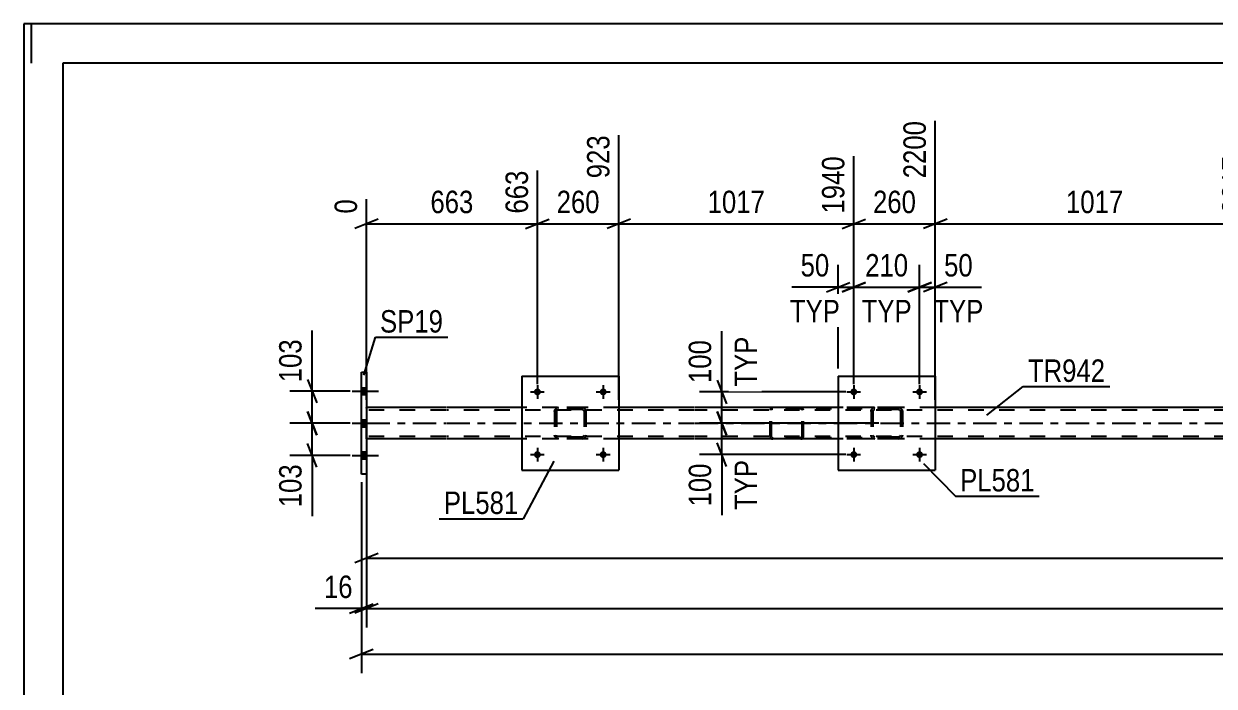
# Model space of a CAD drawing. Header units: millimetres. Extents: x 0 to 841, y 0 to 594.
# Drawn here: x 0 to 151.9, y 509.5 to 594 of the extents above; entities that cross this region are included whole.
import ezdxf

# ---------------------------------------------------------------- set-up
doc = ezdxf.new("R2010")
doc.units = ezdxf.units.MM
doc.linetypes.add('DXK_LINE_DOT2', pattern=[3.9198, 1.9599, -1.9599])
doc.linetypes.add('DXK_LINE_DOT3', pattern=[5.9187, 2.979, -0.9799, 0.9799, -0.9799])
doc.styles.add('Arial Narrow', font='ARIALN.TTF', dxfattribs={"height": 0.2})

# ---------------------------------------------------------------- blocks, each defined once
blk = doc.blocks.new('Unknown-103641004-1133')
at = {"color": 5, "linetype": 'Continuous'}
for p, q in [((841, 594), (0, 594)), ((0, 594), (0, 0)), ((1, 589), (1, 594)), ((836, 589), (5, 589)), ((5, 589), (5, 5))]:
    blk.add_line(p, q, dxfattribs=at)
blk = doc.blocks.new('Bolt-103641004-5408 - 5352')
at = {"linetype": 'Continuous'}
for points in [[(65.99, 547.05, -1), (65.11, 547.05, -1)], [(74.39, 547.05, -1), (73.51, 547.05, -1)]]:
    blk.add_hatch(color=1, dxfattribs=at).paths.add_polyline_path(points)
at = {"color": 1, "linetype": 'Continuous'}
for p, q in [((64.67, 547.05), (66.43, 547.05)), ((65.55, 547.93), (65.55, 546.17)), ((73.07, 547.05), (74.83, 547.05)), ((73.95, 547.93), (73.95, 546.17))]:
    blk.add_line(p, q, dxfattribs=at)
blk = doc.blocks.new('Bolt-103641004-5409 - 5352')
at = {"linetype": 'Continuous'}
for points in [[(65.99, 539.05, -1), (65.11, 539.05, -1)], [(74.39, 539.05, -1), (73.51, 539.05, -1)]]:
    blk.add_hatch(color=1, dxfattribs=at).paths.add_polyline_path(points)
at = {"color": 1, "linetype": 'Continuous'}
for p, q in [((65.55, 539.93), (65.55, 538.17)), ((73.95, 539.93), (73.95, 538.17)), ((64.67, 539.05), (66.43, 539.05)), ((73.07, 539.05), (74.83, 539.05))]:
    blk.add_line(p, q, dxfattribs=at)
blk = doc.blocks.new('Bolt-103641004-5410 - 5352')
at = {"linetype": 'Continuous'}
for points in [[(106.37, 547.05, -1), (105.49, 547.05, -1)], [(114.77, 547.05, -1), (113.89, 547.05, -1)]]:
    blk.add_hatch(color=1, dxfattribs=at).paths.add_polyline_path(points)
at = {"color": 1, "linetype": 'Continuous'}
for p, q in [((105.05, 547.05), (106.81, 547.05)), ((105.93, 547.93), (105.93, 546.17)), ((113.45, 547.05), (115.21, 547.05)), ((114.33, 547.93), (114.33, 546.17))]:
    blk.add_line(p, q, dxfattribs=at)
blk = doc.blocks.new('Bolt-103641004-5411 - 5352')
at = {"linetype": 'Continuous'}
for points in [[(106.37, 539.05, -1), (105.49, 539.05, -1)], [(114.77, 539.05, -1), (113.89, 539.05, -1)]]:
    blk.add_hatch(color=1, dxfattribs=at).paths.add_polyline_path(points)
at = {"color": 1, "linetype": 'Continuous'}
for p, q in [((105.93, 539.93), (105.93, 538.17)), ((114.33, 539.93), (114.33, 538.17)), ((105.05, 539.05), (106.81, 539.05)), ((113.45, 539.05), (115.21, 539.05))]:
    blk.add_line(p, q, dxfattribs=at)
blk = doc.blocks.new('Part-103641004-5440 - 5352')
at = {"color": 2, "linetype": 'Continuous'}
for p, q in [((63.55, 549.05), (63.55, 537.05)), ((63.55, 549.05), (75.95, 549.05)), ((75.95, 549.05), (75.95, 537.05)), ((63.55, 537.05), (75.95, 537.05))]:
    blk.add_line(p, q, dxfattribs=at)
blk = doc.blocks.new('Part-103641004-5441 - 5352')
at = {"color": 7, "linetype": 'DXK_LINE_DOT2'}
for p, q in [((67.75, 544.57), (67.79, 544.75)), ((67.79, 544.75), (67.75, 544.57)), ((67.75, 544.57), (67.75, 541.53)), ((67.99, 544.57), (68.01, 544.66)), ((67.99, 544.57), (67.99, 541.53)), ((68.01, 544.66), (68.06, 544.74)), ((68.05, 545.01), (68.23, 545.05)), ((68.23, 545.05), (68.05, 545.01)), ((68.06, 544.74), (68.14, 544.79)), ((68.14, 544.79), (68.23, 544.81)), ((71.27, 545.05), (68.23, 545.05)), ((71.27, 544.81), (68.23, 544.81)), ((71.27, 545.05), (71.45, 545.01)), ((71.45, 545.01), (71.27, 545.05)), ((71.27, 544.81), (71.36, 544.79)), ((71.36, 544.79), (71.44, 544.74)), ((71.44, 544.74), (71.49, 544.66)), ((71.49, 544.66), (71.51, 544.57)), ((71.51, 544.57), (71.51, 541.53)), ((71.71, 544.75), (71.75, 544.57)), ((71.75, 544.57), (71.71, 544.75)), ((71.75, 544.57), (71.75, 541.53)), ((67.79, 541.35), (67.75, 541.53)), ((67.75, 541.53), (67.79, 541.35)), ((68.01, 541.44), (67.99, 541.53)), ((68.06, 541.36), (68.01, 541.44)), ((68.23, 541.05), (68.05, 541.09)), ((68.05, 541.09), (68.23, 541.05)), ((68.14, 541.31), (68.06, 541.36)), ((68.23, 541.29), (68.14, 541.31)), ((71.27, 541.29), (68.23, 541.29)), ((71.27, 541.05), (68.23, 541.05)), ((71.36, 541.31), (71.27, 541.29)), ((71.45, 541.09), (71.27, 541.05)), ((71.27, 541.05), (71.45, 541.09)), ((71.44, 541.36), (71.36, 541.31)), ((71.49, 541.44), (71.44, 541.36)), ((71.51, 541.53), (71.49, 541.44)), ((71.75, 541.53), (71.71, 541.35)), ((71.71, 541.35), (71.75, 541.53))]:
    blk.add_line(p, q, dxfattribs=at)
at = {"color": 7, "linetype": 'DXK_LINE_DOT3'}
blk.add_line((69.75, 543.05), (69.75, 543.05), dxfattribs=at)
at = {"color": 7, "linetype": 'DXK_LINE_DOT2'}
for centre, start, end in [((68.23, 544.57), 112.5, 157.5), ((68.23, 544.57), 112.5, 157.5), ((71.27, 544.57), 22.5, 67.5), ((71.27, 544.57), 22.5, 67.5), ((68.23, 541.53), 202.5, 247.5), ((68.23, 541.53), 202.5, 247.5), ((71.27, 541.53), 292.5, 337.5), ((71.27, 541.53), 292.5, 337.5)]:
    blk.add_arc(centre, 0.48, start, end, dxfattribs=at)
blk = doc.blocks.new('Part-103641004-5446 - 5352')
at = {"color": 2, "linetype": 'Continuous'}
for p, q in [((103.93, 549.05), (103.93, 537.05)), ((103.93, 549.05), (116.33, 549.05)), ((116.33, 549.05), (116.33, 537.05)), ((103.93, 537.05), (116.33, 537.05))]:
    blk.add_line(p, q, dxfattribs=at)
blk = doc.blocks.new('Part-103641004-5447 - 5352')
at = {"color": 7, "linetype": 'DXK_LINE_DOT2'}
for p, q in [((108.13, 544.57), (108.17, 544.75)), ((108.17, 544.75), (108.13, 544.57)), ((108.13, 544.57), (108.13, 541.53)), ((108.37, 544.57), (108.39, 544.66)), ((108.37, 544.57), (108.37, 541.53)), ((108.39, 544.66), (108.44, 544.74)), ((108.43, 545.01), (108.61, 545.05)), ((108.61, 545.05), (108.43, 545.01)), ((108.44, 544.74), (108.52, 544.79)), ((108.52, 544.79), (108.61, 544.81)), ((111.65, 545.05), (108.61, 545.05)), ((111.65, 544.81), (108.61, 544.81)), ((111.65, 545.05), (111.83, 545.01)), ((111.83, 545.01), (111.65, 545.05)), ((111.65, 544.81), (111.74, 544.79)), ((111.74, 544.79), (111.82, 544.74)), ((111.82, 544.74), (111.87, 544.66)), ((111.87, 544.66), (111.89, 544.57)), ((111.89, 544.57), (111.89, 541.53)), ((112.09, 544.75), (112.13, 544.57)), ((112.13, 544.57), (112.09, 544.75)), ((112.13, 544.57), (112.13, 541.53)), ((108.17, 541.35), (108.13, 541.53)), ((108.13, 541.53), (108.17, 541.35)), ((108.39, 541.44), (108.37, 541.53)), ((108.44, 541.36), (108.39, 541.44)), ((108.61, 541.05), (108.43, 541.09)), ((108.43, 541.09), (108.61, 541.05)), ((108.52, 541.31), (108.44, 541.36)), ((108.61, 541.29), (108.52, 541.31)), ((111.65, 541.29), (108.61, 541.29)), ((111.65, 541.05), (108.61, 541.05)), ((111.74, 541.31), (111.65, 541.29)), ((111.83, 541.09), (111.65, 541.05)), ((111.65, 541.05), (111.83, 541.09)), ((111.82, 541.36), (111.74, 541.31)), ((111.87, 541.44), (111.82, 541.36)), ((111.89, 541.53), (111.87, 541.44)), ((112.13, 541.53), (112.09, 541.35)), ((112.09, 541.35), (112.13, 541.53))]:
    blk.add_line(p, q, dxfattribs=at)
at = {"color": 7, "linetype": 'DXK_LINE_DOT3'}
blk.add_line((110.13, 543.05), (110.13, 543.05), dxfattribs=at)
at = {"color": 7, "linetype": 'DXK_LINE_DOT2'}
for centre, start, end in [((108.61, 544.57), 112.5, 157.5), ((108.61, 544.57), 112.5, 157.5), ((111.65, 544.57), 22.5, 67.5), ((111.65, 544.57), 22.5, 67.5), ((108.61, 541.53), 202.5, 247.5), ((108.61, 541.53), 202.5, 247.5), ((111.65, 541.53), 292.5, 337.5), ((111.65, 541.53), 292.5, 337.5)]:
    blk.add_arc(centre, 0.48, start, end, dxfattribs=at)
blk = doc.blocks.new('Part-103641004-5547 - 5352')
at = {"color": 7, "linetype": 'DXK_LINE_DOT2'}
for p, q in [((95.28, 544.85), (95.25, 544.73)), ((95.25, 541.37), (95.25, 544.73)), ((95.42, 544.73), (95.43, 544.79)), ((95.42, 541.37), (95.42, 544.73)), ((95.43, 544.79), (95.47, 544.84)), ((95.59, 545.05), (95.46, 545.03)), ((95.47, 544.84), (95.53, 544.88)), ((95.53, 544.88), (95.59, 544.89)), ((110.92, 545.05), (95.59, 545.05)), ((110.92, 544.89), (95.59, 544.89)), ((99.3, 545.03), (99.17, 545.05)), ((99.17, 544.89), (99.23, 544.88)), ((99.23, 544.88), (99.26, 544.86)), ((99.26, 544.86), (99.29, 544.84)), ((99.29, 544.84), (99.32, 544.79)), ((99.32, 544.79), (99.34, 544.73)), ((99.34, 541.37), (99.34, 544.73)), ((99.51, 544.73), (99.48, 544.85)), ((99.51, 541.37), (99.51, 544.73)), ((95.25, 541.37), (95.28, 541.25)), ((95.43, 541.31), (95.42, 541.37)), ((95.47, 541.26), (95.43, 541.31)), ((95.46, 541.07), (95.59, 541.05)), ((95.47, 541.26), (95.5, 541.24)), ((95.5, 541.24), (95.53, 541.22)), ((95.53, 541.22), (95.59, 541.21)), ((110.92, 541.21), (95.59, 541.21)), ((110.92, 541.05), (95.59, 541.05)), ((99.23, 541.22), (99.17, 541.21)), ((99.17, 541.05), (99.3, 541.07)), ((99.29, 541.26), (99.23, 541.22)), ((99.32, 541.31), (99.29, 541.26)), ((99.34, 541.37), (99.32, 541.31)), ((99.48, 541.25), (99.51, 541.37))]:
    blk.add_line(p, q, dxfattribs=at)
for centre, start, end in [((95.58, 544.72), 110.7583, 155.68), ((99.18, 544.72), 24.32, 69.2417), ((95.58, 541.38), 204.32, 249.2417), ((99.18, 541.38), 290.7583, 335.68)]:
    blk.add_arc(centre, 0.331, start, end, dxfattribs=at)
blk = doc.blocks.new('Part-103641004-5552 - 5352')
at = {"color": 2, "linetype": 'Continuous'}
for p, q in [((43.09, 549.55), (43.73, 549.55)), ((43.09, 536.55), (43.09, 549.55)), ((43.73, 549.55), (43.73, 536.55)), ((43.73, 536.55), (43.09, 536.55))]:
    blk.add_line(p, q, dxfattribs=at)
blk = doc.blocks.new('Bolt-103641004-5601 - 5352')
at = {"linetype": 'Continuous'}
for points in [[(43.73, 546.71), (43.73, 547.59), (43.09, 547.59), (43.09, 546.71)], [(43.73, 546.71), (43.73, 547.59), (43.09, 547.59), (43.09, 546.71)], [(43.73, 546.71), (43.73, 547.59), (43.09, 547.59), (43.09, 546.71)], [(43.73, 542.61), (43.73, 543.49), (43.09, 543.49), (43.09, 542.61)], [(43.73, 542.61), (43.73, 543.49), (43.09, 543.49), (43.09, 542.61)], [(43.73, 538.51), (43.73, 539.39), (43.09, 539.39), (43.09, 538.51)], [(43.73, 538.51), (43.73, 539.39), (43.09, 539.39), (43.09, 538.51)], [(43.73, 538.51), (43.73, 539.39), (43.09, 539.39), (43.09, 538.51)]]:
    blk.add_hatch(color=1, dxfattribs=at).paths.add_polyline_path(points)
at = {"color": 1, "linetype": 'Continuous'}
for p, q in [((41.93, 547.15), (45.25, 547.15)), ((41.93, 547.15), (45.25, 547.15)), ((41.93, 547.15), (45.25, 547.15)), ((43.09, 547.59), (43.73, 547.59)), ((43.09, 547.59), (43.73, 547.59)), ((43.09, 547.59), (43.73, 547.59)), ((43.09, 546.71), (43.73, 546.71)), ((43.09, 546.71), (43.73, 546.71)), ((43.09, 546.71), (43.73, 546.71)), ((41.93, 543.05), (45.25, 543.05)), ((41.93, 543.05), (45.25, 543.05)), ((43.09, 543.49), (43.73, 543.49)), ((43.09, 543.49), (43.73, 543.49)), ((43.09, 542.61), (43.73, 542.61)), ((43.09, 542.61), (43.73, 542.61)), ((43.09, 539.39), (43.73, 539.39)), ((43.09, 539.39), (43.73, 539.39)), ((43.09, 539.39), (43.73, 539.39)), ((41.93, 538.95), (45.25, 538.95)), ((41.93, 538.95), (45.25, 538.95)), ((41.93, 538.95), (45.25, 538.95)), ((43.09, 538.51), (43.73, 538.51)), ((43.09, 538.51), (43.73, 538.51)), ((43.09, 538.51), (43.73, 538.51))]:
    blk.add_line(p, q, dxfattribs=at)
blk = doc.blocks.new('Part-103641004-5606 - 5352')
at = {"color": 2, "linetype": 'Continuous'}
for p, q in [((53.85, 545.05), (43.73, 545.05)), ((63.55, 545.05), (53.95, 545.05)), ((85.55, 545.05), (75.95, 545.05)), ((103.93, 545.05), (85.65, 545.05)), ((155.01, 545.05), (116.33, 545.05)), ((53.85, 541.05), (43.73, 541.05)), ((63.55, 541.05), (53.95, 541.05)), ((85.55, 541.05), (75.95, 541.05)), ((103.93, 541.05), (85.65, 541.05)), ((155.01, 541.05), (116.33, 541.05))]:
    blk.add_line(p, q, dxfattribs=at)
at = {"color": 7, "linetype": 'DXK_LINE_DOT2'}
for p, q in [((43.73, 541.05), (43.73, 545.05)), ((53.85, 544.73), (43.73, 544.73)), ((85.55, 544.73), (53.95, 544.73)), ((75.95, 545.05), (63.55, 545.05)), ((749.68, 544.73), (85.65, 544.73)), ((116.33, 545.05), (103.93, 545.05)), ((53.85, 541.37), (43.73, 541.37)), ((85.55, 541.37), (53.95, 541.37)), ((75.95, 541.05), (63.55, 541.05)), ((749.68, 541.37), (85.65, 541.37)), ((116.33, 541.05), (103.93, 541.05))]:
    blk.add_line(p, q, dxfattribs=at)
at = {"color": 7, "linetype": 'DXK_LINE_DOT3'}
for p, q in [((43.73, 543.05), (53.85, 543.05)), ((53.95, 543.05), (85.55, 543.05)), ((85.65, 543.05), (749.68, 543.05))]:
    blk.add_line(p, q, dxfattribs=at)
blk = doc.blocks.new('StraightDimension-103641004-6371 - 5352')
at = {"color": 7, "linetype": 'Continuous'}
for p, q in [((114.33, 548.05), (114.33, 563.27)), ((116.33, 550.05), (116.33, 563.27)), ((112.83, 559.82), (115.83, 561.02)), ((117.83, 561.02), (114.83, 559.82)), ((114.33, 560.42), (116.33, 560.42))]:
    blk.add_line(p, q, dxfattribs=at)
at = {"color": 0}
blk.add_wipeout([(121.71, 561.17), (121.71, 565.37), (116.86, 565.37), (116.86, 561.17)], dxfattribs=at)
at = {"color": 0, "linetype": 'Continuous'}
blk.add_wipeout([(123.08, 555.32), (123.08, 559.52), (115.49, 559.52), (115.49, 555.32)], dxfattribs=at)
at = {"color": 7, "linetype": 'Continuous'}
blk.add_line((116.33, 560.42), (122.24, 560.42), dxfattribs=at)
blk.add_line((116.33, 560.42), (122.24, 560.42), dxfattribs=at)
at = {"color": 3, "style": 'Arial Narrow'}
blk.add_text('50', height=2.863, dxfattribs=at).set_placement((117.46, 561.77))
at = {"color": 3, "linetype": 'Continuous', "style": 'Arial Narrow'}
blk.add_text('TYP', height=2.863, dxfattribs=at).set_placement((116.09, 555.92))
blk = doc.blocks.new('StraightDimension-103641004-5761 - 5352')
at = {"color": 7, "linetype": 'Continuous'}
for p, q in [((43.73, 540.05), (43.73, 523.46)), ((45.23, 526.46), (42.23, 525.26)), ((43.73, 525.86), (693.5, 525.86))]:
    blk.add_line(p, q, dxfattribs=at)
blk = doc.blocks.new('StraightDimension-103641004-5795 - 5352')
at = {"color": 7, "linetype": 'Continuous'}
for p, q in [((43.09, 535.55), (43.09, 511.19)), ((44.59, 514.19), (41.59, 512.99)), ((43.09, 513.59), (749.68, 513.59))]:
    blk.add_line(p, q, dxfattribs=at)
blk = doc.blocks.new('StraightDimension-103641004-5837 - 5352')
at = {"color": 7, "linetype": 'Continuous'}
for p, q in [((36.2, 548.65), (37.4, 545.65)), ((41.64, 547.15), (33.95, 547.15)), ((36.8, 543.05), (36.8, 547.15)), ((37.4, 541.55), (36.2, 544.55)), ((41.64, 543.05), (33.95, 543.05))]:
    blk.add_line(p, q, dxfattribs=at)
at = {"color": 0}
blk.add_wipeout([(36.05, 554.36), (31.85, 554.36), (31.85, 547.68), (36.05, 547.68)], dxfattribs=at)
at = {"color": 7, "linetype": 'Continuous'}
blk.add_line((36.8, 547.15), (36.8, 554.88), dxfattribs=at)
blk.add_line((36.8, 547.15), (36.8, 554.88), dxfattribs=at)
at = {"color": 3, "style": 'Arial Narrow'}
blk.add_text('103', height=2.863, rotation=90.0002, dxfattribs=at).set_placement((35.45, 548.28))
blk = doc.blocks.new('StraightDimension-103641004-5847 - 5352')
at = {"color": 7, "linetype": 'Continuous'}
for p, q in [((36.2, 544.55), (37.4, 541.55)), ((41.64, 543.05), (33.95, 543.05)), ((36.8, 538.95), (36.8, 543.05)), ((37.4, 537.45), (36.2, 540.45)), ((41.64, 538.95), (33.95, 538.95))]:
    blk.add_line(p, q, dxfattribs=at)
at = {"color": 0}
blk.add_wipeout([(36.05, 538.43), (31.85, 538.43), (31.85, 531.74), (36.05, 531.74)], dxfattribs=at)
at = {"color": 7, "linetype": 'Continuous'}
blk.add_line((36.8, 538.95), (36.8, 531.22), dxfattribs=at)
blk.add_line((36.8, 538.95), (36.8, 531.22), dxfattribs=at)
at = {"color": 3, "style": 'Arial Narrow'}
blk.add_text('103', height=2.863, rotation=90.0002, dxfattribs=at).set_placement((35.45, 532.34))
blk = doc.blocks.new('StraightDimension-103641004-5858 - 5352')
at = {"color": 7, "linetype": 'Continuous'}
for p, q in [((65.55, 548.05), (65.55, 575.29)), ((43.73, 546.05), (43.73, 571.63)), ((45.23, 569.1), (42.23, 567.9)), ((43.73, 568.5), (65.55, 568.5)), ((64.05, 567.9), (67.05, 569.1))]:
    blk.add_line(p, q, dxfattribs=at)
at = {"color": 0, "linetype": 'Continuous'}
for points in [[(64.95, 575.88), (60.75, 575.88), (60.75, 569.2), (64.95, 569.2)], [(43.13, 572.23), (38.93, 572.23), (38.93, 569.2), (43.13, 569.2)]]:
    blk.add_wipeout(points, dxfattribs=at)
at = {"color": 0}
blk.add_wipeout([(57.98, 569.25), (57.98, 573.45), (51.3, 573.45), (51.3, 569.25)], dxfattribs=at)
at = {"color": 3, "linetype": 'Continuous', "style": 'Arial Narrow'}
for s, height, p in [('663', 2.863, (64.35, 569.8)), ('0', 2.86, (42.53, 569.8))]:
    blk.add_text(s, height=height, rotation=90.0002, dxfattribs=at).set_placement(p)
at = {"color": 3, "style": 'Arial Narrow'}
blk.add_text('663', height=2.863, dxfattribs=at).set_placement((51.9, 569.85))
blk = doc.blocks.new('StraightDimension-103641004-5867 - 5352')
at = {"color": 7, "linetype": 'Continuous'}
for p, q in [((75.95, 546.05), (75.95, 579.79)), ((65.55, 548.05), (65.55, 575.29)), ((64.05, 567.9), (67.05, 569.1)), ((65.55, 568.5), (75.95, 568.5)), ((77.45, 569.1), (74.45, 567.9))]:
    blk.add_line(p, q, dxfattribs=at)
at = {"color": 0}
blk.add_wipeout([(74.09, 569.25), (74.09, 573.45), (67.41, 573.45), (67.41, 569.25)], dxfattribs=at)
at = {"color": 3, "style": 'Arial Narrow'}
blk.add_text('260', height=2.863, dxfattribs=at).set_placement((68.01, 569.85))
at = {"color": 0, "linetype": 'Continuous'}
blk.add_wipeout([(75.35, 580.38), (71.15, 580.38), (71.15, 573.7), (75.35, 573.7)], dxfattribs=at)
at = {"color": 3, "linetype": 'Continuous', "style": 'Arial Narrow'}
blk.add_text('923', height=2.863, rotation=90.0002, dxfattribs=at).set_placement((74.75, 574.3))
blk = doc.blocks.new('StraightDimension-103641004-5881 - 5352')
at = {"color": 7, "linetype": 'Continuous'}
for p, q in [((75.95, 546.05), (75.95, 579.79)), ((105.93, 548.05), (105.93, 577.11)), ((77.45, 569.1), (74.45, 567.9)), ((75.95, 568.5), (105.93, 568.5)), ((104.43, 567.9), (107.43, 569.1))]:
    blk.add_line(p, q, dxfattribs=at)
at = {"color": 0, "linetype": 'Continuous'}
blk.add_wipeout([(105.33, 577.71), (101.13, 577.71), (101.13, 569.2), (105.33, 569.2)], dxfattribs=at)
at = {"color": 0}
blk.add_wipeout([(95.2, 569.25), (95.2, 573.45), (86.68, 573.45), (86.68, 569.25)], dxfattribs=at)
at = {"color": 3, "linetype": 'Continuous', "style": 'Arial Narrow'}
blk.add_text('1940', height=2.863, rotation=90.0002, dxfattribs=at).set_placement((104.73, 569.8))
at = {"color": 3, "style": 'Arial Narrow'}
blk.add_text('1017', height=2.863, dxfattribs=at).set_placement((87.28, 569.85))
blk = doc.blocks.new('StraightDimension-103641004-5895 - 5352')
at = {"color": 7, "linetype": 'Continuous'}
for p, q in [((116.33, 546.05), (116.33, 581.61)), ((105.93, 548.05), (105.93, 577.11)), ((104.43, 567.9), (107.43, 569.1)), ((105.93, 568.5), (116.33, 568.5)), ((117.83, 569.1), (114.83, 567.9))]:
    blk.add_line(p, q, dxfattribs=at)
at = {"color": 0}
blk.add_wipeout([(114.47, 569.25), (114.47, 573.45), (107.79, 573.45), (107.79, 569.25)], dxfattribs=at)
at = {"color": 3, "style": 'Arial Narrow'}
blk.add_text('260', height=2.863, dxfattribs=at).set_placement((108.39, 569.85))
at = {"color": 0, "linetype": 'Continuous'}
blk.add_wipeout([(115.73, 582.21), (111.53, 582.21), (111.53, 573.7), (115.73, 573.7)], dxfattribs=at)
at = {"color": 3, "linetype": 'Continuous', "style": 'Arial Narrow'}
blk.add_text('2200', height=2.863, rotation=90.0002, dxfattribs=at).set_placement((115.13, 574.3))
blk = doc.blocks.new('StraightDimension-103641004-5913 - 5352')
at = {"color": 7, "linetype": 'Continuous'}
for p, q in [((116.33, 546.05), (116.33, 581.61)), ((157.01, 548.05), (157.01, 577.11)), ((117.83, 569.1), (114.83, 567.9)), ((116.33, 568.5), (157.01, 568.5)), ((155.51, 567.9), (158.51, 569.1))]:
    blk.add_line(p, q, dxfattribs=at)
at = {"color": 0, "linetype": 'Continuous'}
blk.add_wipeout([(156.41, 577.71), (152.21, 577.71), (152.21, 569.2), (156.41, 569.2)], dxfattribs=at)
at = {"color": 0}
blk.add_wipeout([(140.93, 569.25), (140.93, 573.45), (132.42, 573.45), (132.42, 569.25)], dxfattribs=at)
at = {"color": 3, "linetype": 'Continuous', "style": 'Arial Narrow'}
blk.add_text('3217', height=2.863, rotation=90.0002, dxfattribs=at).set_placement((155.81, 569.8))
at = {"color": 3, "style": 'Arial Narrow'}
blk.add_text('1017', height=2.863, dxfattribs=at).set_placement((133.02, 569.85))
blk = doc.blocks.new('StraightDimension-103641004-6384 - 5352')
at = {"color": 7, "linetype": 'Continuous'}
for p, q in [((105.93, 548.05), (105.93, 563.27)), ((114.33, 548.05), (114.33, 563.27)), ((104.43, 559.82), (107.43, 561.02)), ((115.83, 561.02), (112.83, 559.82)), ((105.93, 560.42), (114.33, 560.42))]:
    blk.add_line(p, q, dxfattribs=at)
at = {"color": 0}
blk.add_wipeout([(113.47, 561.17), (113.47, 565.37), (106.79, 565.37), (106.79, 561.17)], dxfattribs=at)
at = {"color": 0, "linetype": 'Continuous'}
blk.add_wipeout([(113.93, 555.32), (113.93, 559.52), (106.34, 559.52), (106.34, 555.32)], dxfattribs=at)
at = {"color": 3, "style": 'Arial Narrow'}
blk.add_text('210', height=2.863, dxfattribs=at).set_placement((107.39, 561.77))
at = {"color": 3, "linetype": 'Continuous', "style": 'Arial Narrow'}
blk.add_text('TYP', height=2.863, dxfattribs=at).set_placement((106.94, 555.92))
blk = doc.blocks.new('StraightDimension-103641004-6400 - 5352')
at = {"color": 7, "linetype": 'Continuous'}
for p, q in [((103.93, 550.05), (103.93, 563.27)), ((105.93, 548.05), (105.93, 563.27)), ((102.43, 559.82), (105.43, 561.02)), ((107.43, 561.02), (104.43, 559.82)), ((103.93, 560.42), (105.93, 560.42))]:
    blk.add_line(p, q, dxfattribs=at)
at = {"color": 0}
blk.add_wipeout([(103.41, 561.17), (103.41, 565.37), (98.55, 565.37), (98.55, 561.17)], dxfattribs=at)
at = {"color": 0, "linetype": 'Continuous'}
blk.add_wipeout([(104.77, 555.32), (104.77, 559.52), (97.18, 559.52), (97.18, 555.32)], dxfattribs=at)
at = {"color": 7, "linetype": 'Continuous'}
blk.add_line((103.93, 560.42), (98.02, 560.42), dxfattribs=at)
blk.add_line((103.93, 560.42), (98.02, 560.42), dxfattribs=at)
at = {"color": 3, "style": 'Arial Narrow'}
blk.add_text('50', height=2.863, dxfattribs=at).set_placement((99.15, 561.77))
at = {"color": 3, "linetype": 'Continuous', "style": 'Arial Narrow'}
blk.add_text('TYP', height=2.863, dxfattribs=at).set_placement((97.78, 555.92))
blk = doc.blocks.new('StraightDimension-103641004-6414 - 5352')
at = {"color": 7, "linetype": 'Continuous'}
for p, q in [((88.48, 548.55), (89.68, 545.55)), ((104.93, 547.05), (86.23, 547.05)), ((89.08, 543.05), (89.08, 547.05)), ((89.68, 541.55), (88.48, 544.55)), ((109.13, 543.05), (86.23, 543.05))]:
    blk.add_line(p, q, dxfattribs=at)
at = {"color": 0, "linetype": 'Continuous'}
blk.add_wipeout([(94.18, 554.71), (89.98, 554.71), (89.98, 547.12), (94.18, 547.12)], dxfattribs=at)
at = {"color": 0}
blk.add_wipeout([(88.33, 554.26), (84.13, 554.26), (84.13, 547.58), (88.33, 547.58)], dxfattribs=at)
at = {"color": 7, "linetype": 'Continuous'}
blk.add_line((89.08, 547.05), (89.08, 554.79), dxfattribs=at)
blk.add_line((89.08, 547.05), (89.08, 554.79), dxfattribs=at)
at = {"color": 3, "style": 'Arial Narrow'}
blk.add_text('100', height=2.863, rotation=90.0002, dxfattribs=at).set_placement((87.73, 548.18))
at = {"color": 3, "linetype": 'Continuous', "style": 'Arial Narrow'}
blk.add_text('TYP', height=2.863, rotation=90.0002, dxfattribs=at).set_placement((93.58, 547.72))
blk = doc.blocks.new('StraightDimension-103641004-6429 - 5352')
at = {"color": 7, "linetype": 'Continuous'}
for p, q in [((88.48, 544.55), (89.68, 541.55)), ((109.13, 543.05), (86.23, 543.05)), ((89.08, 539.05), (89.08, 543.05)), ((89.68, 537.55), (88.48, 540.55)), ((104.93, 539.05), (86.23, 539.05))]:
    blk.add_line(p, q, dxfattribs=at)
at = {"color": 0}
blk.add_wipeout([(88.33, 538.53), (84.13, 538.53), (84.13, 531.84), (88.33, 531.84)], dxfattribs=at)
at = {"color": 0, "linetype": 'Continuous'}
blk.add_wipeout([(94.18, 538.98), (89.98, 538.98), (89.98, 531.39), (94.18, 531.39)], dxfattribs=at)
at = {"color": 7, "linetype": 'Continuous'}
blk.add_line((89.08, 539.05), (89.08, 531.32), dxfattribs=at)
blk.add_line((89.08, 539.05), (89.08, 531.32), dxfattribs=at)
at = {"color": 3, "linetype": 'Continuous', "style": 'Arial Narrow'}
blk.add_text('TYP', height=2.863, rotation=90.0002, dxfattribs=at).set_placement((93.58, 531.99))
at = {"color": 3, "style": 'Arial Narrow'}
blk.add_text('100', height=2.863, rotation=90.0002, dxfattribs=at).set_placement((87.73, 532.44))
blk = doc.blocks.new('StraightDimension-103641004-9711 - 5352')
at = {"color": 7, "linetype": 'Continuous'}
for p, q in [((43.73, 535.55), (43.73, 517.01)), ((45.23, 520.01), (42.23, 518.81)), ((43.73, 519.41), (749.68, 519.41))]:
    blk.add_line(p, q, dxfattribs=at)
blk = doc.blocks.new('StraightDimension-103641004-9712 - 5352')
at = {"color": 7, "linetype": 'Continuous'}
for p, q in [((43.09, 535.55), (43.09, 517.01)), ((43.73, 535.55), (43.73, 517.01)), ((41.59, 518.81), (44.59, 520.01)), ((45.23, 520.01), (42.23, 518.81)), ((43.09, 519.41), (43.73, 519.41))]:
    blk.add_line(p, q, dxfattribs=at)
at = {"color": 0}
blk.add_wipeout([(42.57, 520.16), (42.57, 524.36), (37.71, 524.36), (37.71, 520.16)], dxfattribs=at)
at = {"color": 7, "linetype": 'Continuous'}
blk.add_line((43.09, 519.41), (37.18, 519.41), dxfattribs=at)
blk.add_line((43.09, 519.41), (37.18, 519.41), dxfattribs=at)
at = {"color": 3, "style": 'Arial Narrow'}
blk.add_text('16', height=2.863, dxfattribs=at).set_placement((38.31, 520.76))
blk = doc.blocks.new('Mark-103641004-5436 - 5352')
at = {"color": 0}
blk.add_wipeout([(63.12, 531.48), (63.12, 534.48), (53.62, 534.48), (53.62, 531.48)], dxfattribs=at)
blk.add_wipeout([(63.12, 531.48), (63.12, 534.48), (53.62, 534.48), (53.62, 531.48)], dxfattribs=at)
at = {"color": 30, "linetype": 'Continuous'}
for p in [(67.65, 538.22), (53.02, 530.88)]:
    blk.add_line(p, (63.72, 530.88), dxfattribs=at)
at = {"color": 3, "style": 'Arial Narrow'}
blk.add_text('PL581', height=2.863, dxfattribs=at).set_placement((53.62, 531.48))
blk = doc.blocks.new('Mark-103641004-5442 - 5352')
at = {"color": 0}
blk.add_wipeout([(129.01, 534.35), (129.01, 537.35), (119.51, 537.35), (119.51, 534.35)], dxfattribs=at)
blk.add_wipeout([(129.01, 534.35), (129.01, 537.35), (119.51, 537.35), (119.51, 534.35)], dxfattribs=at)
at = {"color": 30, "linetype": 'Continuous'}
for p, q in [((114.84, 537.94), (118.91, 533.75)), ((118.91, 533.75), (129.61, 533.75))]:
    blk.add_line(p, q, dxfattribs=at)
at = {"color": 3, "style": 'Arial Narrow'}
blk.add_text('PL581', height=2.863, dxfattribs=at).set_placement((119.51, 534.35))
blk = doc.blocks.new('Mark-103641004-5548 - 5352')
at = {"color": 0}
blk.add_wipeout([(53.51, 554.62), (53.51, 557.62), (45.47, 557.62), (45.47, 554.62)], dxfattribs=at)
blk.add_wipeout([(53.51, 554.62), (53.51, 557.62), (45.47, 557.62), (45.47, 554.62)], dxfattribs=at)
at = {"color": 30, "linetype": 'Continuous'}
for p, q in [((43.41, 549.19), (44.87, 554.02)), ((44.87, 554.02), (54.11, 554.02))]:
    blk.add_line(p, q, dxfattribs=at)
at = {"color": 3, "style": 'Arial Narrow'}
blk.add_text('SP19', height=2.863, dxfattribs=at).set_placement((45.47, 554.62))
blk = doc.blocks.new('Mark-103641004-5602 - 5352')
at = {"color": 0}
blk.add_wipeout([(138.02, 548.33), (138.02, 551.33), (128.16, 551.33), (128.16, 548.33)], dxfattribs=at)
blk.add_wipeout([(138.02, 548.33), (138.02, 551.33), (128.16, 551.33), (128.16, 548.33)], dxfattribs=at)
at = {"color": 30, "linetype": 'Continuous'}
for p, q in [((122.91, 544.1), (127.56, 547.73)), ((127.56, 547.73), (138.62, 547.73))]:
    blk.add_line(p, q, dxfattribs=at)
at = {"color": 3, "style": 'Arial Narrow'}
blk.add_text('TR942', height=2.863, dxfattribs=at).set_placement((128.16, 548.33))

msp = doc.modelspace()

# ---------------------------------------------------------------- block references
for name in ['Unknown-103641004-1133', 'Part-103641004-5552 - 5352', 'Part-103641004-5440 - 5352', 'Part-103641004-5446 - 5352', 'Bolt-103641004-5601 - 5352', 'Bolt-103641004-5408 - 5352', 'Bolt-103641004-5410 - 5352', 'Part-103641004-5606 - 5352', 'Part-103641004-5441 - 5352', 'Part-103641004-5547 - 5352', 'Part-103641004-5447 - 5352', 'Bolt-103641004-5409 - 5352', 'Bolt-103641004-5411 - 5352']:
    msp.add_blockref(name, (0, 0))

# ---------------------------------------------------------------- next in the draw order: block references
for name in ['StraightDimension-103641004-6371 - 5352', 'StraightDimension-103641004-5837 - 5352', 'StraightDimension-103641004-5761 - 5352']:
    msp.add_blockref(name, (0, 0))

# ---------------------------------------------------------------- next in the draw order: block references
for name in ['StraightDimension-103641004-5858 - 5352', 'StraightDimension-103641004-5795 - 5352']:
    msp.add_blockref(name, (0, 0))

# ---------------------------------------------------------------- next in the draw order: block references
for name in ['StraightDimension-103641004-5867 - 5352', 'Mark-103641004-5548 - 5352', 'StraightDimension-103641004-5847 - 5352']:
    msp.add_blockref(name, (0, 0))

# ---------------------------------------------------------------- next in the draw order: block references
msp.add_blockref('StraightDimension-103641004-5881 - 5352', (0, 0))

# ---------------------------------------------------------------- next in the draw order: block references
msp.add_blockref('StraightDimension-103641004-5895 - 5352', (0, 0))

# ---------------------------------------------------------------- next in the draw order: block references
msp.add_blockref('StraightDimension-103641004-5913 - 5352', (0, 0))

# ---------------------------------------------------------------- next in the draw order: block references
for name in ['StraightDimension-103641004-6384 - 5352', 'Mark-103641004-5602 - 5352']:
    msp.add_blockref(name, (0, 0))

# ---------------------------------------------------------------- next in the draw order: block references
msp.add_blockref('StraightDimension-103641004-6400 - 5352', (0, 0))

# ---------------------------------------------------------------- next in the draw order: block references
msp.add_blockref('StraightDimension-103641004-6414 - 5352', (0, 0))

# ---------------------------------------------------------------- next in the draw order: block references
msp.add_blockref('StraightDimension-103641004-6429 - 5352', (0, 0))

# ---------------------------------------------------------------- next in the draw order: block references
msp.add_blockref('StraightDimension-103641004-9711 - 5352', (0, 0))

# ---------------------------------------------------------------- next in the draw order: block references
for name in ['Mark-103641004-5436 - 5352', 'Mark-103641004-5442 - 5352', 'StraightDimension-103641004-9712 - 5352']:
    msp.add_blockref(name, (0, 0))

doc.saveas('drawing.dxf')
